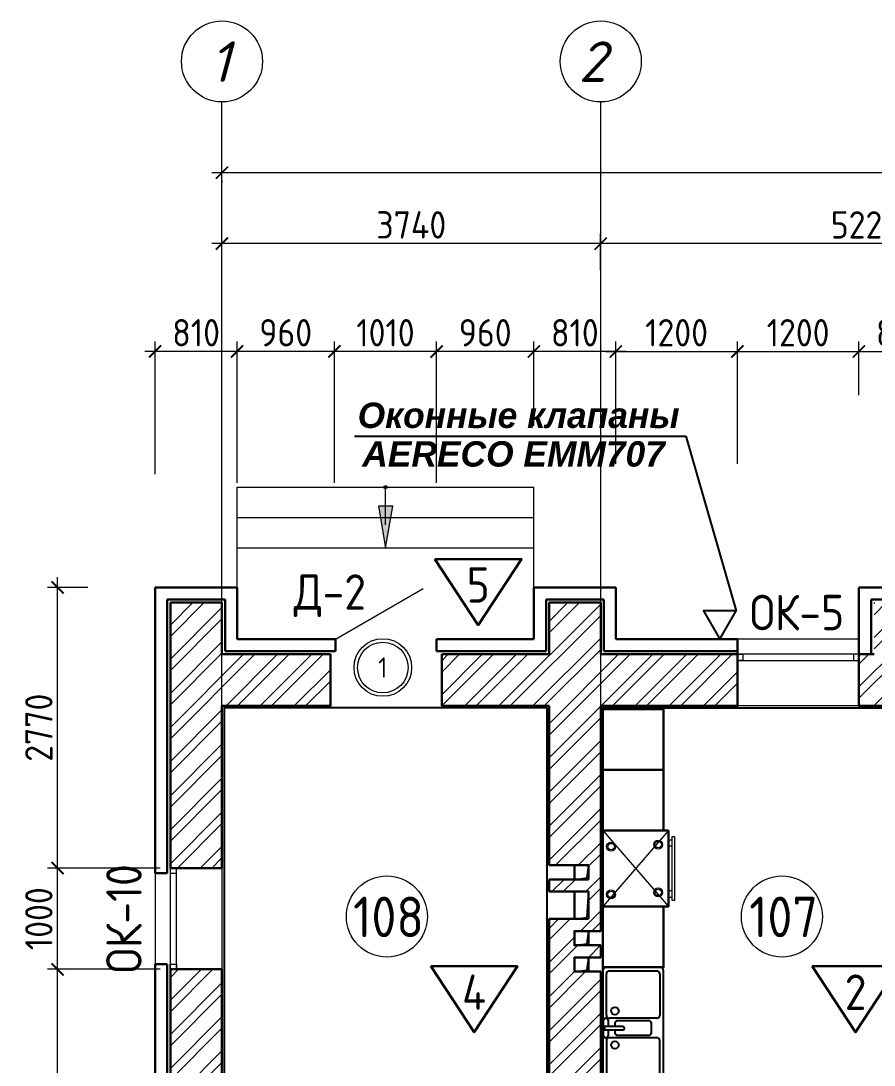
# Model space of a CAD drawing. Header units: millimetres. Extents: x 854812 to 1164625, y 589925 to 823301.
# Drawn here: x 1009760 to 1018185, y 738715 to 749027 of the extents above; entities that cross this region are included whole.
import ezdxf
from ezdxf.enums import TextEntityAlignment as Align

# ---------------------------------------------------------------- set-up
doc = ezdxf.new("R2010")
doc.units = ezdxf.units.MM
doc.layers.get('Defpoints').update_dxf_attribs({"color": 40})
doc.layers.add('SANTEH', color=7, linetype='Continuous')
for name, color, linetype, lineweight in [('АР_Марка_двери', 13, 'Continuous', 9), ('АР_Отделка_трапы-лотки', 133, 'Continuous', 13), ('АР_Штрих_материалы', 27, 'Continuous', 9), ('ДВЕРИ', 184, 'Continuous', 18), ('МЕБЕЛЬ_ОБОРУДОВАНИЕ', 242, 'Continuous', 30), ('окна', 132, 'Continuous', 18), ('размеры', 215, 'Continuous', 13), ('стены', 172, 'Continuous', 30), ('текст', 7, 'Continuous', 13), ('УКАЗАТЕЛЬ', 6, 'Continuous', 13)]:
    doc.layers.add(name, color=color, linetype=linetype, lineweight=lineweight)
doc.styles.add('arial', font='isocpeur.ttf')
doc.styles.add('GOST 2.304', font='isocpeur.ttf', dxfattribs={"width": 0.9})
doc.styles.add('Isocpeur', font='isocpeui.ttf')
doc.styles.add('style1', font='arialbi.ttf')
doc.dimstyles.new('1', dxfattribs={"dimscale": 100, "dimtxt": 2.7, "dimasz": 1.2, "dimexe": 1, "dimexo": 1, "dimgap": 0.5, "dimtad": 1, "dimdec": 0, "dimzin": 0, "dimdsep": 46, "dimtxsty": 'GOST 2.304', "dimblk": 'ARCHTICK', "dimcen": 0.09, "dimdle": 1, "dimclrd": 256, "dimclre": 256, "dimclrt": 7, "dimadec": 0, "dimazin": 0, "dimtfac": 1, "dimtdec": 0, "dimtmove": 1, "dimatfit": 3, "dimldrblk": 'ARCHTICK', "dimfxl": 100, "dimtolj": 1, "dimtzin": 0, "dimlwd": 5, "dimlwe": 5, "dimarcsym": 1})
pattern_1 = [(45, (51302.94, 0), (-168.3798, 168.3798), []), (45, (51415.2, 0), (-168.3798, 168.3798), [])]

# ---------------------------------------------------------------- blocks, each defined once
blk = doc.blocks.new('ок1000')
at = {"layer": 'окна', "ltscale": 0.1}
for p, q in [((962542, 736582), (962542, 735582)), ((961882, 736532), (961882, 735632))]:
    blk.add_line(p, q, dxfattribs=at)
for points in [[(962092, 735582), (962092, 736582), (962032, 736582), (962032, 735582)], [(962092, 736530), (962092, 736582), (962032, 736582), (962032, 736530)], [(962092, 735634), (962092, 735582), (962032, 735582), (962032, 735634)]]:
    blk.add_lwpolyline(points, close=True, dxfattribs=at)
blk = doc.blocks.new('_ArchTick')
at = {"color": 0, "linetype": 'ByBlock', "const_width": 0.15}
blk.add_lwpolyline([(-0.5, -0.5), (0.5, 0.5)], dxfattribs=at)
blk = doc.blocks.new('*D540')
at = {"layer": 'Defpoints', "color": 0, "lineweight": 50, "ltscale": 0.1}
for p in [(1018035, 745762), (1016835, 745232), (1018035, 745232)]:
    blk.add_point(p, dxfattribs=at)
at = {"layer": 'размеры', "lineweight": 5, "ltscale": 0.1}
for p, q in [((1016835, 745332), (1016835, 745862)), ((1018035, 745332), (1018035, 745862)), ((1016735, 745762), (1018135, 745762))]:
    blk.add_line(p, q, dxfattribs=at)
at = {"layer": 'размеры', "lineweight": 5, "ltscale": 0.1, "xscale": 120, "yscale": 120, "zscale": 120, "rotation": 180}
blk.add_blockref('_ArchTick', (1016835, 745762), dxfattribs=at)
at = {"layer": 'размеры', "lineweight": 5, "ltscale": 0.1, "xscale": 120, "yscale": 120, "zscale": 120}
blk.add_blockref('_ArchTick', (1018035, 745762), dxfattribs=at)
at = {"layer": 'размеры', "color": 7, "ltscale": 0.1, "insert": (1017435, 745947), "char_height": 270, "attachment_point": 5, "style": 'GOST 2.304'}
blk.add_mtext('\\A1;1200', dxfattribs=at)
blk = doc.blocks.new('*D541')
at = {"layer": 'Defpoints', "color": 0, "lineweight": 50, "ltscale": 0.1}
for p in [(1018845, 745762), (1018035, 745232), (1018845, 745232)]:
    blk.add_point(p, dxfattribs=at)
at = {"layer": 'размеры', "lineweight": 5, "ltscale": 0.1}
for p, q in [((1018035, 745332), (1018035, 745862)), ((1018845, 745332), (1018845, 745862)), ((1017935, 745762), (1018945, 745762))]:
    blk.add_line(p, q, dxfattribs=at)
at = {"layer": 'размеры', "lineweight": 5, "ltscale": 0.1, "xscale": 120, "yscale": 120, "zscale": 120, "rotation": 180}
blk.add_blockref('_ArchTick', (1018035, 745762), dxfattribs=at)
at = {"layer": 'размеры', "lineweight": 5, "ltscale": 0.1, "xscale": 120, "yscale": 120, "zscale": 120}
blk.add_blockref('_ArchTick', (1018845, 745762), dxfattribs=at)
at = {"layer": 'размеры', "color": 7, "ltscale": 0.1, "insert": (1018440, 745947), "char_height": 270, "attachment_point": 5, "style": 'GOST 2.304'}
blk.add_mtext('\\A1;810', dxfattribs=at)
blk = doc.blocks.new('*D542')
at = {"layer": 'Defpoints', "color": 0, "lineweight": 50, "ltscale": 0.1}
for p in [(1014825, 745762), (1014825, 745232), (1015635, 745232)]:
    blk.add_point(p, dxfattribs=at)
at = {"layer": 'размеры', "lineweight": 5, "ltscale": 0.1}
for p, q in [((1014825, 745332), (1014825, 745862)), ((1015635, 745332), (1015635, 745862)), ((1015735, 745762), (1014725, 745762))]:
    blk.add_line(p, q, dxfattribs=at)
at = {"layer": 'размеры', "lineweight": 5, "ltscale": 0.1, "xscale": 120, "yscale": 120, "zscale": 120, "rotation": 180}
blk.add_blockref('_ArchTick', (1014825, 745762), dxfattribs=at)
at = {"layer": 'размеры', "lineweight": 5, "ltscale": 0.1, "xscale": 120, "yscale": 120, "zscale": 120}
blk.add_blockref('_ArchTick', (1015635, 745762), dxfattribs=at)
at = {"layer": 'размеры', "color": 7, "ltscale": 0.1, "insert": (1015230, 745947), "char_height": 270, "attachment_point": 5, "style": 'GOST 2.304'}
blk.add_mtext('\\A1;810', dxfattribs=at)
blk = doc.blocks.new('*D543')
at = {"layer": 'Defpoints', "color": 0, "lineweight": 50, "ltscale": 0.1}
for p in [(1011085, 745762), (1011895, 745590), (1011085, 744451)]:
    blk.add_point(p, dxfattribs=at)
at = {"layer": 'размеры', "lineweight": 5, "ltscale": 0.1}
for p, q in [((1011085, 744551), (1011085, 745862)), ((1011895, 745690), (1011895, 745862)), ((1011995, 745762), (1010985, 745762))]:
    blk.add_line(p, q, dxfattribs=at)
at = {"layer": 'размеры', "lineweight": 5, "ltscale": 0.1, "xscale": 120, "yscale": 120, "zscale": 120, "rotation": 180}
blk.add_blockref('_ArchTick', (1011085, 745762), dxfattribs=at)
at = {"layer": 'размеры', "lineweight": 5, "ltscale": 0.1, "xscale": 120, "yscale": 120, "zscale": 120}
blk.add_blockref('_ArchTick', (1011895, 745762), dxfattribs=at)
at = {"layer": 'размеры', "color": 7, "ltscale": 0.1, "insert": (1011490, 745947), "char_height": 270, "attachment_point": 5, "style": 'GOST 2.304'}
blk.add_mtext('\\A1;810', dxfattribs=at)
blk = doc.blocks.new('*D549')
at = {"layer": 'Defpoints', "color": 0, "lineweight": 50}
for p in [(1011745, 747550), (1011745, 747527), (1028915, 747550)]:
    blk.add_point(p, dxfattribs=at)
at = {"layer": 'размеры', "lineweight": 5}
for p, q in [((1029015, 747527), (1011645, 747527)), ((1011745, 747450), (1011745, 747427)), ((1028915, 747450), (1028915, 747427))]:
    blk.add_line(p, q, dxfattribs=at)
at = {"layer": 'размеры', "lineweight": 5, "xscale": 120, "yscale": 120, "zscale": 120, "rotation": 180}
blk.add_blockref('_ArchTick', (1011745, 747527), dxfattribs=at)
at = {"layer": 'размеры', "lineweight": 5, "xscale": 120, "yscale": 120, "zscale": 120}
blk.add_blockref('_ArchTick', (1028915, 747527), dxfattribs=at)
at = {"layer": 'размеры', "color": 7, "insert": (1019836, 747712), "char_height": 270, "attachment_point": 5, "style": 'GOST 2.304'}
blk.add_mtext('\\A1;17170', dxfattribs=at)
blk = doc.blocks.new('*D553')
at = {"layer": 'Defpoints', "color": 0, "lineweight": 50}
for p in [(1015485, 746850), (1015485, 746827), (1020705, 746850)]:
    blk.add_point(p, dxfattribs=at)
at = {"layer": 'размеры', "lineweight": 5}
for p, q in [((1020805, 746827), (1015385, 746827)), ((1015485, 746750), (1015485, 746727)), ((1020705, 746750), (1020705, 746727))]:
    blk.add_line(p, q, dxfattribs=at)
at = {"layer": 'размеры', "lineweight": 5, "xscale": 120, "yscale": 120, "zscale": 120, "rotation": 180}
blk.add_blockref('_ArchTick', (1015485, 746827), dxfattribs=at)
at = {"layer": 'размеры', "lineweight": 5, "xscale": 120, "yscale": 120, "zscale": 120}
blk.add_blockref('_ArchTick', (1020705, 746827), dxfattribs=at)
at = {"layer": 'размеры', "color": 7, "insert": (1018095, 747012), "char_height": 270, "attachment_point": 5, "style": 'GOST 2.304'}
blk.add_mtext('\\A1;5220', dxfattribs=at)
blk = doc.blocks.new('*D554')
at = {"layer": 'Defpoints', "color": 0, "lineweight": 50, "ltscale": 0.1}
for p in [(1011745, 746827), (1011745, 746467), (1015485, 746467)]:
    blk.add_point(p, dxfattribs=at)
at = {"layer": 'размеры', "lineweight": 5, "ltscale": 0.1}
for p, q in [((1011745, 746567), (1011745, 746927)), ((1015485, 746567), (1015485, 746927)), ((1015585, 746827), (1011645, 746827))]:
    blk.add_line(p, q, dxfattribs=at)
at = {"layer": 'размеры', "lineweight": 5, "ltscale": 0.1, "xscale": 120, "yscale": 120, "zscale": 120, "rotation": 180}
blk.add_blockref('_ArchTick', (1011745, 746827), dxfattribs=at)
at = {"layer": 'размеры', "lineweight": 5, "ltscale": 0.1, "xscale": 120, "yscale": 120, "zscale": 120}
blk.add_blockref('_ArchTick', (1015485, 746827), dxfattribs=at)
at = {"layer": 'размеры', "color": 7, "ltscale": 0.1, "insert": (1013615, 747012), "char_height": 270, "attachment_point": 5, "style": 'GOST 2.304'}
blk.add_mtext('\\A1;3740', dxfattribs=at)
blk = doc.blocks.new('*D568')
at = {"layer": 'Defpoints', "color": 0, "lineweight": 50, "ltscale": 0.1}
for p in [(1013865, 745762), (1014825, 744928), (1013865, 744364)]:
    blk.add_point(p, dxfattribs=at)
at = {"layer": 'размеры', "lineweight": 5, "ltscale": 0.1}
for p, q in [((1013865, 744464), (1013865, 745862)), ((1014825, 745028), (1014825, 745862)), ((1014925, 745762), (1013765, 745762))]:
    blk.add_line(p, q, dxfattribs=at)
at = {"layer": 'размеры', "lineweight": 5, "ltscale": 0.1, "xscale": 120, "yscale": 120, "zscale": 120, "rotation": 180}
blk.add_blockref('_ArchTick', (1013865, 745762), dxfattribs=at)
at = {"layer": 'размеры', "lineweight": 5, "ltscale": 0.1, "xscale": 120, "yscale": 120, "zscale": 120}
blk.add_blockref('_ArchTick', (1014825, 745762), dxfattribs=at)
at = {"layer": 'размеры', "color": 7, "ltscale": 0.1, "insert": (1014345, 745947), "char_height": 270, "attachment_point": 5, "style": 'GOST 2.304'}
blk.add_mtext('\\A1;960', dxfattribs=at)
blk = doc.blocks.new('*D569')
at = {"layer": 'Defpoints', "color": 0, "lineweight": 50, "ltscale": 0.1}
for p in [(1012855, 745762), (1012855, 744364), (1013865, 744364)]:
    blk.add_point(p, dxfattribs=at)
at = {"layer": 'размеры', "lineweight": 5, "ltscale": 0.1}
for p, q in [((1012855, 744464), (1012855, 745862)), ((1013865, 744464), (1013865, 745862)), ((1013965, 745762), (1012755, 745762))]:
    blk.add_line(p, q, dxfattribs=at)
at = {"layer": 'размеры', "lineweight": 5, "ltscale": 0.1, "xscale": 120, "yscale": 120, "zscale": 120, "rotation": 180}
blk.add_blockref('_ArchTick', (1012855, 745762), dxfattribs=at)
at = {"layer": 'размеры', "lineweight": 5, "ltscale": 0.1, "xscale": 120, "yscale": 120, "zscale": 120}
blk.add_blockref('_ArchTick', (1013865, 745762), dxfattribs=at)
at = {"layer": 'размеры', "color": 7, "ltscale": 0.1, "insert": (1013360, 745947), "char_height": 270, "attachment_point": 5, "style": 'GOST 2.304'}
blk.add_mtext('\\A1;1010', dxfattribs=at)
blk = doc.blocks.new('*D570')
at = {"layer": 'Defpoints', "color": 0, "lineweight": 50, "ltscale": 0.1}
for p in [(1011895, 745762), (1011895, 744364), (1012855, 744364)]:
    blk.add_point(p, dxfattribs=at)
at = {"layer": 'размеры', "lineweight": 5, "ltscale": 0.1}
for p, q in [((1011895, 744464), (1011895, 745862)), ((1012855, 744464), (1012855, 745862)), ((1012955, 745762), (1011795, 745762))]:
    blk.add_line(p, q, dxfattribs=at)
at = {"layer": 'размеры', "lineweight": 5, "ltscale": 0.1, "xscale": 120, "yscale": 120, "zscale": 120, "rotation": 180}
blk.add_blockref('_ArchTick', (1011895, 745762), dxfattribs=at)
at = {"layer": 'размеры', "lineweight": 5, "ltscale": 0.1, "xscale": 120, "yscale": 120, "zscale": 120}
blk.add_blockref('_ArchTick', (1012855, 745762), dxfattribs=at)
at = {"layer": 'размеры', "color": 7, "ltscale": 0.1, "insert": (1012375, 745947), "char_height": 270, "attachment_point": 5, "style": 'GOST 2.304'}
blk.add_mtext('\\A1;960', dxfattribs=at)
blk = doc.blocks.new('*D629')
at = {"layer": 'Defpoints', "color": 0, "lineweight": 50, "ltscale": 0.1}
for p in [(1010122, 739661), (1011235, 739661), (1010520, 736602)]:
    blk.add_point(p, dxfattribs=at)
at = {"layer": 'размеры', "lineweight": 5, "ltscale": 0.1}
for p, q in [((1010122, 736502), (1010122, 739761)), ((1011135, 739661), (1010022, 739661)), ((1010420, 736602), (1010022, 736602))]:
    blk.add_line(p, q, dxfattribs=at)
at = {"layer": 'размеры', "lineweight": 5, "ltscale": 0.1, "xscale": 120, "yscale": 120, "zscale": 120}
for p, rotation in [((1010122, 739661), 90), ((1010122, 736602), 270)]:
    blk.add_blockref('_ArchTick', p, dxfattribs=dict(at, rotation=rotation))
at = {"layer": 'размеры', "color": 7, "ltscale": 0.1, "insert": (1009937, 738132), "char_height": 270, "attachment_point": 5, "rotation": 90, "style": 'GOST 2.304'}
blk.add_mtext('\\A1;3060', dxfattribs=at)
blk = doc.blocks.new('*D630')
at = {"layer": 'Defpoints', "color": 0, "lineweight": 50, "ltscale": 0.1}
for p in [(1010122, 740661), (1011235, 740661), (1011235, 739661)]:
    blk.add_point(p, dxfattribs=at)
at = {"layer": 'размеры', "lineweight": 5, "ltscale": 0.1}
for p, q in [((1010122, 739561), (1010122, 740761)), ((1011135, 740661), (1010022, 740661)), ((1011135, 739661), (1010022, 739661))]:
    blk.add_line(p, q, dxfattribs=at)
at = {"layer": 'размеры', "lineweight": 5, "ltscale": 0.1, "xscale": 120, "yscale": 120, "zscale": 120}
for p, rotation in [((1010122, 740661), 90), ((1010122, 739661), 270)]:
    blk.add_blockref('_ArchTick', p, dxfattribs=dict(at, rotation=rotation))
at = {"layer": 'размеры', "color": 7, "ltscale": 0.1, "insert": (1009937, 740161), "char_height": 270, "attachment_point": 5, "rotation": 90, "style": 'GOST 2.304'}
blk.add_mtext('\\A1;1000', dxfattribs=at)
blk = doc.blocks.new('*D631')
at = {"layer": 'Defpoints', "color": 0, "lineweight": 50, "ltscale": 0.1}
for p in [(1010122, 743432), (1010520, 743432), (1011235, 740661)]:
    blk.add_point(p, dxfattribs=at)
at = {"layer": 'размеры', "lineweight": 5, "ltscale": 0.1}
for p, q in [((1010122, 740561), (1010122, 743532)), ((1010420, 743432), (1010022, 743432)), ((1011135, 740661), (1010022, 740661))]:
    blk.add_line(p, q, dxfattribs=at)
at = {"layer": 'размеры', "lineweight": 5, "ltscale": 0.1, "xscale": 120, "yscale": 120, "zscale": 120}
for p, rotation in [((1010122, 743432), 90), ((1010122, 740661), 270)]:
    blk.add_blockref('_ArchTick', p, dxfattribs=dict(at, rotation=rotation))
at = {"layer": 'размеры', "color": 7, "ltscale": 0.1, "insert": (1009937, 742047), "char_height": 270, "attachment_point": 5, "rotation": 90, "style": 'GOST 2.304'}
blk.add_mtext('\\A1;2770', dxfattribs=at)
blk = doc.blocks.new('SYMBOL_Kitchen_Sink_3_2D')
at = {"layer": 'SANTEH'}
for p, q in [((0, 18504), (0, -18504)), ((18504, 19685), (1181, 19685)), ((1181, 4134), (1181, 17520)), ((2165, 18504), (17520, 18504)), ((18504, 17520), (18504, 4134)), ((19685, -18504), (19685, 18504)), ((276, -2559), (276, 2559)), ((6635, 449), (530, 449)), ((530, 449), (530, -651)), ((866, 3150), (1160, 3150)), ((1751, 2559), (1751, 449)), ((17520, 3150), (2165, 3150)), ((3937, 1575), (3937, 449)), ((14961, 2362), (4724, 2362)), ((15748, -1575), (15748, 1575)), ((530, -651), (6635, -651)), ((1160, -3150), (866, -3150)), ((1751, -651), (1751, -2559)), ((17520, -3150), (2165, -3150)), ((3937, -651), (3937, -1575)), ((4724, -2362), (14961, -2362)), ((1181, -4134), (1181, -17520)), ((18504, -17520), (18504, -4134)), ((1181, -19685), (18504, -19685)), ((2165, -18504), (17520, -18504))]:
    blk.add_line(p, q, dxfattribs=at)
for centre in [(3937, 5512), (3937, -5512)]:
    blk.add_circle(centre, 1213, dxfattribs=at)
for centre, radius, start, end in [((1181, 18504), 1181, 90, 180), ((2165, 17520), 984, 90, 180), ((17520, 17520), 984, 0, 90), ((18504, 18504), 1181, 0, 90), ((2165, 4134), 984, 180, 270), ((17520, 4134), 984, 270, 0), ((866, 2559), 591, 90, 180), ((1160, 2559), 591, 0, 90), ((4724, 1575), 787, 90, 180), ((6535, -101), 559, 280.38886, 79.61114), ((14961, 1575), 787, 0, 90), ((866, -2559), 591, 180, 270), ((1160, -2559), 591, 270, 0), ((2165, -4134), 984, 90, 180), ((4724, -1575), 787, 180, 270), ((14961, -1575), 787, 270, 0), ((17520, -4134), 984, 0, 90), ((1181, -18504), 1181, 180, 270), ((2165, -17520), 984, 180, 270), ((17520, -17520), 984, 270, 0), ((18504, -18504), 1181, 270, 0)]:
    blk.add_arc(centre, radius, start, end, dxfattribs=at)
blk = doc.blocks.new('*D643')
at = {"layer": 'Defpoints', "color": 0, "lineweight": 50, "ltscale": 0.1}
for p in [(1016835, 745762), (1015635, 744552), (1016835, 744552)]:
    blk.add_point(p, dxfattribs=at)
at = {"layer": 'размеры', "lineweight": 5, "ltscale": 0.1}
for p, q in [((1015635, 744652), (1015635, 745862)), ((1016835, 744652), (1016835, 745862)), ((1015535, 745762), (1016935, 745762))]:
    blk.add_line(p, q, dxfattribs=at)
at = {"layer": 'размеры', "lineweight": 5, "ltscale": 0.1, "xscale": 120, "yscale": 120, "zscale": 120, "rotation": 180}
blk.add_blockref('_ArchTick', (1015635, 745762), dxfattribs=at)
at = {"layer": 'размеры', "lineweight": 5, "ltscale": 0.1, "xscale": 120, "yscale": 120, "zscale": 120}
blk.add_blockref('_ArchTick', (1016835, 745762), dxfattribs=at)
at = {"layer": 'размеры', "color": 7, "ltscale": 0.1, "insert": (1016235, 745947), "char_height": 270, "attachment_point": 5, "style": 'GOST 2.304'}
blk.add_mtext('\\A1;1200', dxfattribs=at)
blk = doc.blocks.new('номер помещения')
at = {"ltscale": 0.13}
blk.add_circle((0, 0), 450, dxfattribs=at)
at = {"ltscale": 0.13, "style": 'arial'}
blk.add_attdef('№', text='', height=250, dxfattribs=at).set_placement((0, 0), align=Align.MIDDLE_CENTER)

msp = doc.modelspace()

# ---------------------------------------------------------------- hatches: boundary and pattern name
at = {"layer": 'АР_Штрих_материалы', "ltscale": 100}
h = msp.add_hatch(dxfattribs=at)
h.set_pattern_fill('ANSI32', color=256, scale=25, style=0)
h.set_pattern_definition(pattern_1)
h.paths.add_polyline_path([(1012815.5, 742771.9), (1011745.5, 742771.9), (1011745.5, 743281.9), (1011235.5, 743281.9), (1011235.5, 740661.4), (1011745.5, 740661.4), (1011745.5, 742262.1), (1012815.5, 742262.1)])
h.paths.add_polyline_path([(1016835.5, 742771.9), (1015485.5, 742771.9), (1015485.5, 743281.9), (1014975.5, 743281.9), (1014975.5, 742771.9), (1013915.5, 742771.9), (1013915.5, 742262.1), (1014975.5, 742262.1), (1014975.5, 740688.9), (1015225.5, 740688.9), (1015365.5, 740688.9), (1015365.5, 740548.9), (1015225.5, 740548.9), (1014975.5, 740548.9), (1014975.5, 740428.9), (1015225.5, 740428.9), (1015365.5, 740428.9), (1015365.5, 740158.9), (1015225.5, 740158.9), (1014975.5, 740158.9), (1014975.5, 737861.9), (1013815.5, 737861.9), (1013815.5, 737481.6), (1014975.5, 737481.6), (1014975.5, 737351.9), (1016595.5, 737351.9), (1016595.5, 737481.6), (1018335.5, 737481.6), (1018335.5, 736151.9), (1017915.4, 736151.9), (1017915.4, 736031.9), (1018335.5, 736031.9), (1018335.5, 735771.9), (1018455.5, 735771.9), (1018455.5, 737481.6), (1020705.5, 737481.6), (1020705.5, 738891.9), (1020325.5, 738891.9), (1020325.5, 737861.9), (1015485.5, 737861.9), (1015485.5, 738461.9), (1015485.5, 739638.9), (1015365.2, 739638.9), (1015225.2, 739638.9), (1015225.2, 739778.9), (1015365.2, 739778.9), (1015485.1, 739778.9), (1015485.1, 739898.9), (1015365.2, 739898.9), (1015225.2, 739898.9), (1015225.2, 740038.9), (1015365.2, 740038.9), (1015485.5, 740038.9), (1015485.5, 742261.9), (1016835.5, 742262)])
h.paths.add_polyline_path([(1018895.5, 742771.9), (1018695.5, 742771.9), (1018695.5, 743281.9), (1018185.5, 743281.9), (1018185.5, 742771.9), (1018035.5, 742771.9), (1018035.5, 742262), (1018895.5, 742262.1)], flags=17)
h.paths.add_polyline_path([(1020705.5, 744061.9), (1022055.5, 744061.9), (1022055.5, 744571.6), (1020705.5, 744571.6), (1020705.5, 745081.6), (1020195.5, 745081.6), (1020195.5, 742771.9), (1019995.5, 742771.9), (1019995.5, 742262.1), (1020325.5, 742262.1), (1020325.5, 741232.1), (1020705.5, 741232.1)])
h.paths.add_polyline_path([(1024065.5, 744571.9), (1023915.5, 744571.9), (1023915.5, 745081.9), (1023405.5, 745081.9), (1023405.5, 744571.9), (1023255.5, 744571.9), (1023255.5, 744061.9), (1024065.5, 744061.9)])
h.paths.add_polyline_path([(1027175.5, 742771.9), (1025115.5, 742771.9), (1025115.5, 742921.9), (1024605.5, 742921.9), (1024605.5, 742261.9), (1027175.5, 742261.9)])
h.paths.add_polyline_path([(1029935.5, 742771.9), (1028175.5, 742771.9), (1028175.5, 742261.9), (1028915.5, 742261.9), (1028915.5, 742261.6), (1028915.5, 742111.9), (1029425.5, 742111.9), (1029425.5, 742261.9), (1029935.5, 742261.9)])
h.paths.add_polyline_path([(1029935.5, 739661.6), (1029425.5, 739661.6), (1029425.5, 739811.6), (1028915.5, 739811.6), (1028915.5, 739001.6), (1029425.5, 739001.6), (1029425.5, 739152), (1029935.5, 739152.1)])
h.paths.add_polyline_path([(1029415.5, 739541.6), (1029555.5, 739541.6), (1029555.5, 739272), (1029415.5, 739272)], flags=16)
h.paths.add_polyline_path([(1029675.5, 739541.6), (1029815.5, 739541.6), (1029815.5, 739272), (1029675.5, 739272)], flags=16)
h.paths.add_polyline_path([(1028375.5, 737861.9), (1025105.5, 737861.9), (1025105.5, 737741.9), (1025105.5, 737601.9), (1024965.5, 737601.9), (1024965.5, 737741.9), (1024965.5, 737861.9), (1023495.5, 737861.9), (1023495.5, 736261.4), (1025095.5, 736261.4), (1025095.5, 736381.4), (1023875.5, 736381.4), (1023875.5, 737481.6), (1024705.5, 737481.8), (1024705.5, 737601.9), (1024705.5, 737741.9), (1024845.5, 737741.9), (1024845.5, 737601.9), (1024845.5, 737481.8), (1024975.5, 737481.9), (1024975.5, 737241.4), (1025095.5, 737241.4), (1025095.5, 737481.9), (1025225.5, 737481.9), (1025225.5, 737601.9), (1025225.5, 737741.9), (1025365.5, 737741.9), (1025365.5, 737601.9), (1025365.5, 737481.9), (1027715.5, 737481.9), (1027715.5, 736601.9), (1028225.5, 736601.9), (1028225.5, 737481.6), (1028375.5, 737481.6)])
h.paths.add_polyline_path([(1028225.5, 735601.9), (1027715.5, 735601.9), (1027715.5, 735381.9), (1025037.9, 735381.9, -0.0804194), (1024910, 735381.9), (1023875.5, 735381.9), (1023875.5, 735451.4), (1023495.5, 735451.4), (1023495.5, 734941.4), (1023875.5, 734941.4), (1023875.5, 735261.9), (1027715.5, 735261.9), (1027715.5, 732542.3), (1028225.5, 732542.3)])
h = msp.add_hatch(dxfattribs=at)
h.set_pattern_fill('ANSI32', color=256, scale=25, style=0)
h.set_pattern_definition(pattern_1)
h.paths.add_polyline_path([(1011745.4, 735601.9), (1011235.5, 735601.9), (1011235.5, 732542.3), (1011745.4, 732542.3)])
h.paths.add_polyline_path([(1012915.5, 737861.9), (1011745.5, 737861.9), (1011745.5, 739661.4), (1011235.5, 739661.4), (1011235.5, 736601.9), (1011745.4, 736601.9), (1011745.4, 737481.6), (1012915.5, 737481.6)])
h.paths.add_polyline_path([(1016595.5, 728701.7), (1016085.5, 728701.7), (1016085.5, 727841.6), (1016595.5, 727841.6)])
h.paths.add_polyline_path([(1020705.5, 734641.6), (1020325.5, 734641.6), (1020325.5, 732461.6), (1019805.5, 732461.6), (1019805.5, 731951.6), (1020195.5, 731951.6), (1020195.5, 729501.5), (1020705.5, 729501.5)])
h.paths.add_polyline_path([(1018805.5, 732461.6), (1018455.5, 732461.6), (1018455.5, 734521.6), (1019255.5, 734521.6), (1019255.5, 734641.6), (1018455.5, 734641.6), (1018455.5, 734761.9), (1018335.5, 734761.9), (1018335.5, 732461.6), (1017985.5, 732461.6), (1017985.5, 731951.6), (1018805.5, 731951.6)])
h.paths.add_polyline_path([(1028225.5, 731542.3), (1027715.5, 731542.3), (1027715.5, 730661.6), (1027565.5, 730661.6), (1027565.5, 730151.6), (1027715.5, 730151.6), (1027715.5, 729641.6), (1028225.5, 729641.6)])
h.paths.add_polyline_path([(1015415.5, 730661.6), (1015415.5, 730151.6), (1016085.5, 730151.6), (1016085.5, 729641.6), (1016595.5, 729641.6), (1016595.5, 731951.6), (1016985.5, 731951.6), (1016985.5, 732461.6), (1016595.5, 732461.6), (1016595.5, 736031.9), (1017005.4, 736031.9), (1017005.4, 736151.9), (1016085.5, 736151.9), (1016085.5, 733231.6), (1016475.2, 733231.6), (1016475.2, 733091.6), (1016085.5, 733091.6), (1016085.5, 730661.6)])
h.paths.add_polyline_path([(1012415.5, 730151.6), (1012415.5, 730661.6), (1011745.4, 730661.6), (1011745.4, 731542.3), (1011235.5, 731542.3), (1011235.5, 729641.6), (1011745.5, 729641.6), (1011745.5, 730151.6)])
h.paths.add_polyline_path([(1023345.5, 728861.6), (1023345.5, 728351.6), (1023495.5, 728351.6), (1023495.5, 727841.6), (1024005.5, 727841.6), (1024005.5, 730151.6), (1026265.5, 730151.6), (1026265.5, 730661.6), (1023875.5, 730661.6), (1023875.5, 734031.4), (1023495.5, 734031.4), (1023495.5, 728861.6)])
at = {"layer": 'текст', "ltscale": 0.1}
h = msp.add_hatch(color=7, dxfattribs=at)
h.dxf.hatch_style = 1
h.paths.add_polyline_path([(1013360.4, 744234.7), (1013289.8, 744234.7), (1013360.4, 743821.9), (1013431.1, 744234.7)])

# ---------------------------------------------------------------- linework, layer by layer
at = {"layer": 'Defpoints', "ltscale": 40}
for p, q in [((1013053.6, 744924.2), (1016325, 744924.2)), ((1016325, 744924.2), (1016822.7, 743200.9))]:
    msp.add_line(p, q, dxfattribs=at)
msp.add_lwpolyline([(1016661.6, 742921.9), (1016822.7, 743200.9), (1016500.6, 743200.9)], close=True, dxfattribs=at)
at = {"layer": 'Defpoints', "ltscale": 0.1}
for points in [[(1014955.5, 742242.1), (1011765.5, 742242.1), (1011765.5, 737881.9), (1014955.5, 737881.9)], [(1020725.5, 738911.9), (1020305.5, 738911.9), (1020305.5, 738911.9), (1020305.5, 738911.9), (1020305.5, 737881.9), (1015505.5, 737881.9), (1015505.5, 742241.9), (1020305.5, 742242.1), (1020305.5, 741212.1), (1020305.5, 741212.1), (1020305.5, 741212.1), (1020725.5, 741212.1)]]:
    msp.add_lwpolyline(points, close=True, dxfattribs=at)
at = {"layer": 'АР_Марка_двери', "ltscale": 0.13}
msp.add_circle((1013333.7, 742641.1), 284.4, dxfattribs=at)
at = {"layer": 'АР_Отделка_трапы-лотки', "ltscale": 0.1}
for p, q in [((1012815.5, 742262.1), (1012815.5, 742242.1)), ((1013915.5, 742262.1), (1013915.5, 742242.1)), ((1016835.5, 742261.9), (1016835.5, 742241.9)), ((1018035.5, 742262.1), (1018035.5, 742242.1))]:
    msp.add_line(p, q, dxfattribs=at)
for points in [[(1020725.5, 737461.6), (1020725.5, 737861.9), (1020725.5, 738911.9), (1020305.5, 738911.9), (1020305.5, 737881.9), (1015505.5, 737881.9), (1015505.5, 742241.9), (1020305.5, 742242.1), (1020305.5, 741212.1), (1020725.5, 741212.1), (1020725.5, 744041.9), (1024585.5, 744041.9), (1024585.5, 742241.9), (1028895.5, 742241.9), (1028895.5, 737881.9), (1023475.5, 737881.9), (1023475.5, 737481.6), (1023475.5, 736241.4)], [(1012815.5, 742242.1), (1011765.5, 742242.1), (1011765.5, 737881.9), (1012925.5, 737881.9)], [(1013795.5, 737881.9), (1014955.5, 737881.9), (1014955.5, 742242.1), (1013915.5, 742242.1)]]:
    msp.add_lwpolyline(points, dxfattribs=at)
at = {"layer": 'ДВЕРИ', "ltscale": 0.1}
msp.add_line((1012865.5, 742921.9), (1013731.6, 743421.9), dxfattribs=at)
at = {"layer": 'МЕБЕЛЬ_ОБОРУДОВАНИЕ', "color": 44, "lineweight": 13, "true_color": 0xab6317}
for p, q in [((1015505.6, 741031.6), (1016155.6, 740281.6)), ((1016155.6, 741031.6), (1015505.6, 740281.6)), ((1016155.6, 740941.1), (1016187.3, 740941.1)), ((1016187.3, 740877.6), (1016155.6, 740877.6)), ((1016187.3, 740435.6), (1016155.6, 740435.6)), ((1016155.6, 740372.1), (1016187.3, 740372.1))]:
    msp.add_line(p, q, dxfattribs=at)
at = {"layer": 'МЕБЕЛЬ_ОБОРУДОВАНИЕ', "color": 44, "true_color": 0xab6317}
for points in [[(1015505.5, 742231.6), (1016105.5, 742231.6), (1016105.5, 741631.6), (1015505.5, 741631.6)], [(1015505.6, 741631.6), (1016105.6, 741631.6), (1016105.6, 741031.6), (1015505.6, 741031.6)], [(1016155.6, 741031.6), (1015505.6, 741031.6), (1015505.6, 740281.6), (1016155.6, 740281.6)], [(1015505.6, 739681.6), (1016105.6, 739681.6), (1016105.6, 740281.6), (1015505.6, 740281.6)]]:
    msp.add_lwpolyline(points, close=True, dxfattribs=at)
msp.add_lwpolyline([(1016155.6, 741031.6), (1016155.6, 740281.6)], dxfattribs=at)
at = {"layer": 'МЕБЕЛЬ_ОБОРУДОВАНИЕ', "color": 44, "lineweight": 13, "true_color": 0xab6317}
msp.add_lwpolyline([(1016219.1, 740968.1), (1016187.3, 740968.1), (1016187.3, 740345.1), (1016219.1, 740345.1)], close=True, dxfattribs=at)
for centre, radius in [((1015588.3, 740872.6), 44.3), ((1015588.3, 740872.6), 31.8), ((1016052.8, 740892.6), 44.3), ((1016052.8, 740892.6), 31.8), ((1015588.3, 740400.5), 44.3), ((1015588.3, 740400.5), 31.8), ((1016052.8, 740420.5), 44.3), ((1016052.8, 740420.5), 31.8)]:
    msp.add_circle(centre, radius, dxfattribs=at)
at = {"layer": 'окна', "ltscale": 0.1}
for p, q in [((1018035.5, 742921.9), (1016835.5, 742921.9)), ((1017985.5, 742921.9), (1016885.5, 742921.9)), ((1018035.5, 742261.9), (1016835.5, 742261.9))]:
    msp.add_line(p, q, dxfattribs=at)
for points in [[(1016835.5, 742711.9), (1018035.5, 742711.9), (1018035.5, 742771.9), (1016835.5, 742771.9)], [(1016887.5, 742711.9), (1016835.5, 742711.9), (1016835.5, 742771.9), (1016887.5, 742771.9)], [(1017983.5, 742711.9), (1018035.5, 742711.9), (1018035.5, 742771.9), (1017983.5, 742771.9)]]:
    msp.add_lwpolyline(points, close=True, dxfattribs=at)
at = {"layer": 'размеры', "ltscale": 0.1}
for p, q in [((1011745.5, 741482.2), (1011745.5, 748226.6)), ((1015485.5, 741093.6), (1015485.5, 748226.6))]:
    msp.add_line(p, q, dxfattribs=at)
at = {"layer": 'стены', "ltscale": 0.1}
for p, q in [((1011085.5, 743431.9), (1011085.5, 740611.4)), ((1011085.5, 743431.9), (1011895.5, 743431.9)), ((1011895.5, 742921.9), (1011895.5, 743431.9)), ((1014825.5, 742921.9), (1014825.5, 743431.9)), ((1014825.5, 743431.9), (1015635.5, 743431.9)), ((1015635.5, 742921.9), (1015635.5, 743431.9)), ((1018035.5, 742262), (1018035.5, 743431.9)), ((1018035.5, 743431.9), (1018845.5, 743431.9)), ((1011205.5, 743311.9), (1011205.5, 740611.4)), ((1011205.5, 743311.9), (1011775.5, 743311.9)), ((1011235.5, 743281.9), (1011235.5, 740661.4)), ((1011235.5, 743281.9), (1011745.5, 743281.9)), ((1011745.5, 743281.9), (1011745.5, 742771.9)), ((1011775.5, 742801.9), (1011775.5, 743311.9)), ((1014945.5, 742801.9), (1014945.5, 743311.9)), ((1014945.5, 743311.9), (1015515.5, 743311.9)), ((1014975.5, 742771.9), (1014975.5, 743281.9)), ((1014975.5, 743281.9), (1015485.5, 743281.9)), ((1015485.5, 742771.9), (1015485.5, 743281.9)), ((1015515.5, 742801.9), (1015515.5, 743311.9)), ((1018155.5, 742771.9), (1018155.5, 743311.9)), ((1018155.5, 743311.9), (1018725.5, 743311.9)), ((1011895.5, 742921.9), (1012865.5, 742921.9)), ((1012865.5, 742922.1), (1012865.5, 742801.9)), ((1013865.5, 742922.1), (1013865.5, 742801.9)), ((1013865.5, 742921.9), (1014825.5, 742921.9)), ((1015635.5, 742921.9), (1016835.5, 742921.9)), ((1016835.5, 742262), (1016835.5, 742921.9)), ((1011745.5, 742771.9), (1012815.5, 742771.9)), ((1011775.5, 742801.9), (1012865.5, 742801.9)), ((1012815.5, 742772.1), (1012815.5, 742262.1)), ((1013865.5, 742801.9), (1014945.5, 742801.9)), ((1013915.5, 742772.1), (1013915.5, 742262.1)), ((1013915.5, 742771.9), (1014975.5, 742771.9)), ((1015485.5, 742771.9), (1016835.5, 742771.9)), ((1015515.5, 742801.9), (1016835.5, 742801.9)), ((1018035.5, 742771.9), (1018185.5, 742771.9)), ((1011745.5, 740661.4), (1011745.5, 742262.1)), ((1011745.5, 742262.1), (1012815.5, 742262.1)), ((1013915.5, 742262.1), (1014975.5, 742262.1)), ((1014975.5, 740688.9), (1014975.5, 742261.9)), ((1015485.5, 740038.9), (1015485.5, 742261.9)), ((1016835.5, 742261.9), (1015485.5, 742261.9)), ((1018895.5, 742262), (1018035.5, 742262)), ((1011085.5, 740611.4), (1011205.5, 740611.4)), ((1011235.5, 740661.4), (1011745.5, 740661.4)), ((1014975.5, 740428.9), (1014975.5, 740548.9)), ((1014975.5, 737861.9), (1014975.5, 740158.9)), ((1015485.1, 739778.9), (1015485.1, 739898.9)), ((1015485.5, 739778.9), (1015485.5, 739898.9)), ((1011085.5, 739711.4), (1011085.5, 736551.9)), ((1011085.5, 739711.4), (1011205.5, 739711.4)), ((1011205.5, 739711.4), (1011205.5, 736551.9)), ((1011235.5, 739661.4), (1011235.5, 736601.9)), ((1011235.5, 739661.4), (1011745.5, 739661.4)), ((1011745.5, 737861.9), (1011745.5, 739661.4)), ((1015485.5, 737861.9), (1015485.5, 739638.9))]:
    msp.add_line(p, q, dxfattribs=at)
at = {"layer": 'стены', "color": 204, "ltscale": 0.3}
for p, q in [((1015225.5, 740688.9), (1014975.5, 740688.9)), ((1015225.5, 740548.9), (1014975.5, 740548.9)), ((1015225.5, 740428.9), (1014975.5, 740428.9)), ((1015225.5, 740158.9), (1014975.5, 740158.9)), ((1015485.5, 740038.9), (1015365.2, 740038.9)), ((1015485.5, 739898.9), (1015365.2, 739898.9)), ((1015485.5, 739778.9), (1015365.2, 739778.9)), ((1015485.5, 739638.9), (1015365.2, 739638.9))]:
    msp.add_line(p, q, dxfattribs=at)
at = {"layer": 'стены', "linetype": 'Continuous', "ltscale": 100}
for points in [[(1013847, 743712.3), (1014703.3, 743712.3), (1014275.2, 743060.6), (1013847, 743712.3)], [(1013806.7, 739690.7), (1014663.1, 739690.7), (1014234.9, 739039), (1013806.7, 739690.7)], [(1017574.6, 739690.7), (1018431, 739690.7), (1018002.8, 739039), (1017574.6, 739690.7)]]:
    msp.add_lwpolyline(points, dxfattribs=at)
at = {"layer": 'стены', "color": 204, "ltscale": 0.3}
for points in [[(1015365.5, 740548.9), (1015365.5, 740688.9), (1015225.5, 740688.9), (1015225.5, 740548.9)], [(1015365.5, 740158.9), (1015365.5, 740428.9), (1015225.5, 740428.9), (1015225.5, 740158.9)], [(1015365.2, 739898.9), (1015365.2, 740038.9), (1015225.2, 740038.9), (1015225.2, 739898.9)], [(1015365.2, 739638.9), (1015365.2, 739778.9), (1015225.2, 739778.9), (1015225.2, 739638.9)]]:
    msp.add_lwpolyline(points, close=True, dxfattribs=at)
at = {"layer": 'текст', "color": 7, "ltscale": 0.1}
msp.add_lwpolyline([(1013360.4, 744050.7), (1013360.4, 744421.9)], dxfattribs=at)
msp.add_lwpolyline([(1013360.4, 744234.7), (1013289.8, 744234.7), (1013360.4, 743821.9), (1013431.1, 744234.7)], close=True, dxfattribs=at)
at = {"layer": 'текст', "color": 7}
for centre in [(1011745.5, 748626.6), (1015485.5, 748626.6), (1013374.1, 740182.6), (1017275.2, 740182.6)]:
    msp.add_circle(centre, 400, dxfattribs=at)
at = {"layer": 'текст', "color": 7, "ltscale": 0.1}
msp.add_circle((1013360.4, 744421.9), 15.9, dxfattribs=at)
at = {"layer": 'УКАЗАТЕЛЬ', "ltscale": 0.1}
for p, q in [((1011895.5, 743431.9), (1011895.5, 744421.9)), ((1011895.5, 744421.9), (1014825.5, 744421.9)), ((1014825.5, 743431.9), (1014825.5, 744421.9)), ((1011895.5, 744121.9), (1014825.5, 744121.9)), ((1011895.5, 743821.9), (1014825.5, 743821.9))]:
    msp.add_line(p, q, dxfattribs=at)
for points in [[(1015225.5, 740548.9), (1015348.1, 740566.8), (1015365.5, 740688.9)], [(1015225.5, 740158.9), (1015348.1, 740176.8), (1015365.5, 740428.9)], [(1015225.2, 739898.9), (1015347.8, 739916.8), (1015365.2, 740038.9)], [(1015225.2, 739638.9), (1015347.8, 739656.8), (1015365.2, 739778.9)]]:
    msp.add_lwpolyline(points, dxfattribs=at)

# ---------------------------------------------------------------- block references
at = {"layer": 'SANTEH', "xscale": 0.03047232094104402, "yscale": 0.03047232094104402, "zscale": 0.03047232097511427}
msp.add_blockref('SYMBOL_Kitchen_Sink_3_2D', (1015505.6, 739081.7), dxfattribs=at)
at = {"layer": 'АР_Марка_двери', "ltscale": 0.13}
ref = msp.add_blockref('номер помещения', (1013333.7, 742641.1), dxfattribs=dict(at, xscale=0.5555555555555556, yscale=0.5555555555555556, zscale=0.5555555555555556))
ref.add_attrib('№', '1', dxfattribs={"layer": '0', "ltscale": 0.13, "height": 200, "style": 'GOST 2.304', "width": 0.9}).set_placement((1013333.7, 742641.1), align=Align.MIDDLE_CENTER)
at = {"layer": 'стены', "ltscale": 0.1}
msp.add_blockref('ок1000', (49203.4, 4079.5), dxfattribs=at)

# ---------------------------------------------------------------- texts
at = {"layer": 'Defpoints', "ltscale": 40, "style": 'style1'}
for s, p in [('Оконные клапаны', (1013085.5, 745007.1)), ('AERECO ЕММ707', (1013130.9, 744625.6))]:
    msp.add_text(s, height=250, dxfattribs=at).set_placement(p)
at = {"layer": 'АР_Марка_двери', "linetype": 'Continuous', "lineweight": 15, "style": 'GOST 2.304', "width": 0.9}
for s, p in [('Д-2', (1012811.3, 743211.4)), ('ОК-5', (1017424.4, 743009.1))]:
    msp.add_text(s, height=350, dxfattribs=at).set_placement(p, align=Align.CENTER)
msp.add_text('ОК-10', height=350, rotation=90, dxfattribs=at).set_placement((1010952.3, 740161.4), align=Align.CENTER)
at = {"layer": 'АР_Отделка_трапы-лотки', "ltscale": 100, "char_height": 350, "width": 1500, "attachment_point": 5, "style": 'GOST 2.304'}
for s, insert in [('5', (1014275.2, 743457)), ('4', (1014234.9, 739435.4)), ('2', (1018002.8, 739435.4))]:
    msp.add_mtext(s, dxfattribs=dict(at, insert=insert))
at = {"layer": 'текст', "color": 7, "style": 'Isocpeur'}
for s, p in [('1', (1011726.4, 748424.2)), ('2', (1015403.1, 748424.2))]:
    msp.add_text(s, height=400, dxfattribs=at).set_placement(p, align=Align.CENTER)
at = {"layer": 'текст', "color": 7, "style": 'GOST 2.304', "width": 0.9}
for s, p in [('108', (1013390.2, 739978.4)), ('107', (1017291.3, 739978.4))]:
    msp.add_text(s, height=400, dxfattribs=at).set_placement(p, align=Align.CENTER)

# ---------------------------------------------------------------- dimensions: what is measured, and where the dimension line sits
at = {"layer": 'размеры'}
dim = msp.add_linear_dim(base=(1011745.5, 747526.6), p1=(1028915.5, 747549.8), p2=(1011745.5, 747549.8), angle=180, dimstyle='1', dxfattribs=at)
dim.commit()
dim.dimension.update_dxf_attribs({"geometry": '*D549', "text_midpoint": (1019836.5, 747526.6), "dimtype": 160})
at = {"layer": 'размеры', "ltscale": 0.1}
for base, p1, p2, angle, picture, middle in [((1011745.5, 746826.6), (1015485.5, 746467.1), (1011745.5, 746467.1), 180, '*D554', (1013615.5, 747011.6)), ((1011085.5, 745761.8), (1011895.5, 745589.9), (1011085.5, 744451.1), 180, '*D543', (1011490.5, 745946.8)), ((1011895.5, 745761.8), (1012855.5, 744363.8), (1011895.5, 744363.8), 180, '*D570', (1012375.5, 745946.8)), ((1012855.5, 745761.8), (1013865.5, 744363.5), (1012855.5, 744363.8), 180, '*D569', (1013360.5, 745946.8)), ((1013865.5, 745761.8), (1014825.5, 744928.3), (1013865.5, 744363.8), 180, '*D568', (1014345.5, 745946.8)), ((1014825.5, 745761.8), (1015635.5, 745231.9), (1014825.5, 745231.9), 180, '*D542', (1015230.5, 745946.8)), ((1018845.5, 745761.8), (1018035.5, 745231.9), (1018845.5, 745231.9), 0, '*D541', (1018440.5, 745946.8))]:
    dim = msp.add_linear_dim(base=base, p1=p1, p2=p2, angle=angle, dimstyle='1', dxfattribs=at)
    dim.commit()
    dim.dimension.update_dxf_attribs({"geometry": picture, "text_midpoint": middle})
at = {"layer": 'размеры'}
dim = msp.add_linear_dim(base=(1015485.5, 746826.6), p1=(1020705.5, 746849.8), p2=(1015485.5, 746849.8), angle=180, dimstyle='1', dxfattribs=at)
dim.commit()
dim.dimension.update_dxf_attribs({"geometry": '*D553', "text_midpoint": (1018095.5, 747011.6)})
at = {"layer": 'размеры', "ltscale": 0.1}
dim = msp.add_linear_dim(base=(1016835.5, 745761.8), p1=(1015635.5, 744552.2), p2=(1016835.5, 744552.2), dimstyle='1', dxfattribs=at)
dim.commit()
dim.dimension.update_dxf_attribs({"geometry": '*D643', "text_midpoint": (1016235.5, 745946.8)})
dim = msp.add_linear_dim(base=(1018035.5, 745761.8), p1=(1016835.5, 745231.6), p2=(1018035.5, 745231.9), angle=0, dimstyle='1', dxfattribs=at)
dim.commit()
dim.dimension.update_dxf_attribs({"geometry": '*D540', "text_midpoint": (1017435.5, 745761.8), "dimtype": 160})
for base, p1, p2, picture, middle in [((1010121.7453, 743431.8664), (1011235.48, 740661.3877), (1010519.9406, 743431.8664), '*D631', (1009936.7453, 742046.627)), ((1010121.7, 740661.4), (1011235.5, 739661.4), (1011235.5, 740661.4), '*D630', (1009936.7, 740161.4)), ((1010121.7453, 739661.3877), (1010519.9406, 736601.8664), (1011235.48, 739661.3877), '*D629', (1009936.7453, 738131.627))]:
    dim = msp.add_linear_dim(base=base, p1=p1, p2=p2, angle=90, dimstyle='1', override={"dimtmove": 1}, dxfattribs=at)
    dim.commit()
    dim.dimension.update_dxf_attribs({"geometry": picture, "text_midpoint": middle})

doc.saveas('drawing.dxf')
